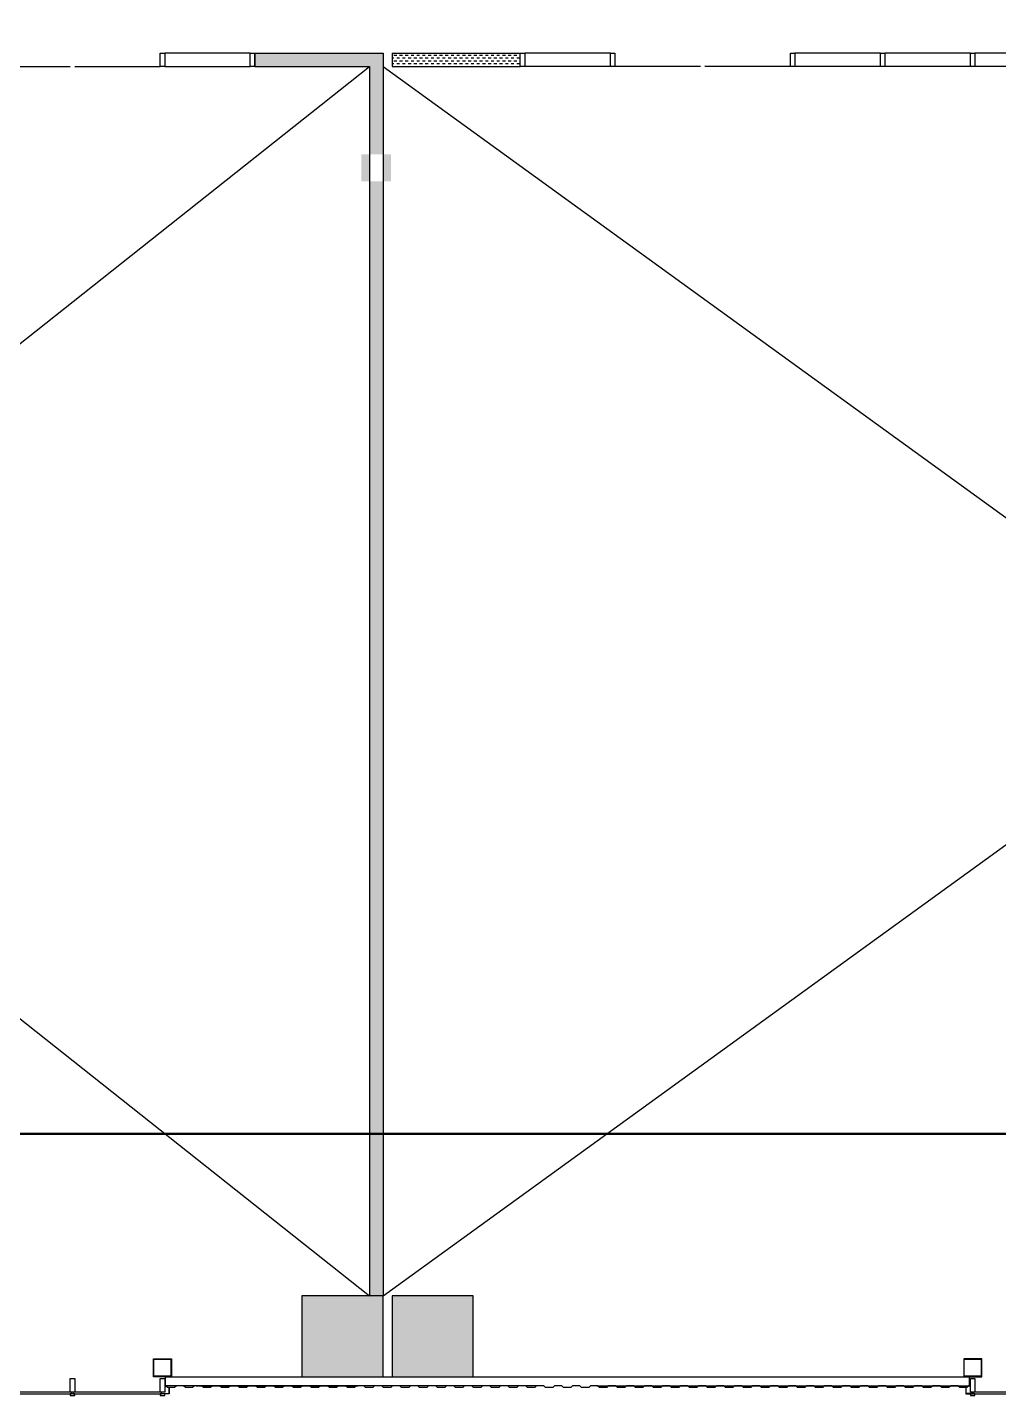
# Model space of a CAD drawing. Header units: centimetres. Extents: x 26200 to 113000, y -600 to 9300.
# Drawn here: x 88791 to 89870, y 1498 to 3017 of the extents above; entities that cross this region are included whole.
import ezdxf

# ---------------------------------------------------------------- set-up
doc = ezdxf.new("R2010")
doc.units = ezdxf.units.CM
for name, color, linetype in [('A-ELEV-03', 8, 'Continuous'), ('A-ELEV-04', 8, 'Continuous'), ('A-GLAZ-FRME', 8, 'Continuous'), ('A-GLAZ-FULL', 8, 'Continuous'), ('A-GLAZ-SILL', 8, 'Continuous'), ('A-WALL', 8, 'Continuous'), ('A-WALL-HTCH', 8, 'Continuous'), ('A-WALL-INSL', 8, 'Continuous'), ('A-WALL-SNWPNL', 8, 'Continuous'), ('A-WALL-STEL', 8, 'Continuous'), ('S-CONC', 5, 'Continuous'), ('S-HTCH', 8, 'Continuous'), ('S-STEL', 3, 'Continuous')]:
    doc.layers.add(name, color=color, linetype=linetype)
doc.layers.add('GEB-BEZUG', color=8, linetype='Continuous', lineweight=50, true_color=0xffff00)
pattern_1 = [(0, (74805.6698, 54361.057), (3.175, 3.175), [3.175, -3.175])]

# ---------------------------------------------------------------- blocks, each defined once
blk = doc.blocks.new('*U57')
at = {"layer": 'A-WALL-SNWPNL'}
blk.add_lwpolyline([(50, 1), (42, 1), (40, -1), (32, -1), (30, 1), (22, 1), (20, -1), (12, -1), (10, 1), (2, 1), (0, -1), (-8, -1), (-10, 1), (-18, 1), (-20, -1), (-28, -1), (-30, 1), (-38, 1), (-40, -1), (-48, -1), (-50, 1)], dxfattribs=at)
blk = doc.blocks.new('*U58')
at = {"layer": 'A-WALL-STEL', "color": 0, "linetype": 'ByBlock', "lineweight": -2, "transparency": 16777216}
for p in [(0, 0), (100, 0), (200, 0), (300, 0), (400, 0), (500, 0), (600, 0), (700, 0)]:
    blk.add_blockref('*U57', p, dxfattribs=at)

msp = doc.modelspace()

# ---------------------------------------------------------------- hatches: boundary and pattern name
at = {"layer": 'A-WALL-HTCH'}
h = msp.add_hatch(dxfattribs=at)
h.set_pattern_fill('DASH', color=256, angle=360)
h.set_pattern_definition(pattern_1)
h.paths.add_polyline_path([(89185.9, 2988.6), (89043.4, 2988.6), (89043.4, 2973.6), (89170.9, 2973.6), (89170.9, 1608.6), (89185.9, 1608.6)])
h.paths.add_polyline_path([(89161.9, 2846.3), (89194.8, 2846.3), (89194.8, 2876.3), (89161.9, 2876.3)])
h = msp.add_hatch(dxfattribs=at)
h.set_pattern_fill('DASH', color=256, angle=360)
h.set_pattern_definition(pattern_1)
h.paths.add_polyline_path([(89338.4, 2988.6), (89195.9, 2988.6), (89195.9, 2973.6), (89338.4, 2973.6)])
at = {"layer": 'S-HTCH'}
h = msp.add_hatch(dxfattribs=at)
h.set_pattern_fill('ANSI33', color=256)
h.set_pattern_definition([(45, (74805.67, 5721.585), (-4.490128, 4.490128), []), (45, (74810.16, 5721.585), (-4.490128, 4.490128), [3.175, -1.5875])])
h.paths.add_polyline_path([(90995.9, 1518.6), (91085.9, 1518.6), (91085.9, 1608.6), (90995.9, 1608.6)])
h.paths.add_polyline_path([(90995.9, 7218.6), (91085.9, 7218.6), (91085.9, 7308.6), (90995.9, 7308.6)])
h.paths.add_polyline_path([(89195.9, 1518.6), (89285.9, 1518.6), (89285.9, 1608.6), (89195.9, 1608.6)])
h.paths.add_polyline_path([(85595.9, 1518.6), (85685.9, 1518.6), (85685.9, 1608.6), (85595.9, 1608.6)])
h.paths.add_polyline_path([(89195.9, 7218.6), (89285.9, 7218.6), (89285.9, 7308.6), (89195.9, 7308.6)])
h.paths.add_polyline_path([(85595.9, 7218.6), (85685.9, 7218.6), (85685.9, 7308.6), (85595.9, 7308.6)])
h.paths.add_polyline_path([(90995.9, 3418.6), (91085.9, 3418.6), (91085.9, 3508.6), (90995.9, 3508.6)])
h.paths.add_polyline_path([(90995.9, 5318.6), (91085.9, 5318.6), (91085.9, 5408.6), (90995.9, 5408.6)])
h.paths.add_polyline_path([(89195.9, 3418.6), (89285.9, 3418.6), (89285.9, 3508.6), (89195.9, 3508.6)])
h.paths.add_polyline_path([(85595.9, 3418.6), (85685.9, 3418.6), (85685.9, 3508.6), (85595.9, 3508.6)])
h.paths.add_polyline_path([(89195.9, 5318.6), (89285.9, 5318.6), (89285.9, 5408.6), (89195.9, 5408.6)])
h.paths.add_polyline_path([(85595.9, 5318.6), (85685.9, 5318.6), (85685.9, 5408.6), (85595.9, 5408.6)])
h.paths.add_polyline_path([(96395.9, 3418.6), (96485.9, 3418.6), (96485.9, 3508.6), (96395.9, 3508.6)])
h.paths.add_polyline_path([(96395.9, 5318.6), (96485.9, 5318.6), (96485.9, 5408.6), (96395.9, 5408.6)])
h.paths.add_polyline_path([(94595.9, 3418.6), (94685.9, 3418.6), (94685.9, 3508.6), (94595.9, 3508.6)])
h.paths.add_polyline_path([(94595.9, 5318.6), (94685.9, 5318.6), (94685.9, 5408.6), (94595.9, 5408.6)])
h.paths.add_polyline_path([(92795.9, 3418.6), (92885.9, 3418.6), (92885.9, 3508.6), (92795.9, 3508.6)])
h.paths.add_polyline_path([(92795.9, 5318.6), (92885.9, 5318.6), (92885.9, 5408.6), (92795.9, 5408.6)])
h.paths.add_polyline_path([(89095.9, 3418.6), (89185.9, 3418.6), (89185.9, 3508.6), (89095.9, 3508.6)])
h.paths.add_polyline_path([(89095.9, 5318.6), (89185.9, 5318.6), (89185.9, 5408.6), (89095.9, 5408.6)])
h.paths.add_polyline_path([(87395.9, 3418.6), (87485.9, 3418.6), (87485.9, 3508.6), (87395.9, 3508.6)])
h.paths.add_polyline_path([(87395.9, 5318.6), (87485.9, 5318.6), (87485.9, 5408.6), (87395.9, 5408.6)])
h.paths.add_polyline_path([(83795.9, 3418.6), (83885.9, 3418.6), (83885.9, 3508.6), (83795.9, 3508.6)])
h.paths.add_polyline_path([(83795.9, 5318.6), (83885.9, 5318.6), (83885.9, 5408.6), (83795.9, 5408.6)])
h.paths.add_polyline_path([(81995.9, 3418.6), (82085.9, 3418.6), (82085.9, 3508.6), (81995.9, 3508.6)])
h.paths.add_polyline_path([(81995.9, 5318.6), (82085.9, 5318.6), (82085.9, 5408.6), (81995.9, 5408.6)])
h.paths.add_polyline_path([(80195.9, 3418.6), (80285.9, 3418.6), (80285.9, 3508.6), (80195.9, 3508.6)])
h.paths.add_polyline_path([(80195.9, 5318.6), (80285.9, 5318.6), (80285.9, 5408.6), (80195.9, 5408.6)])
h.paths.add_polyline_path([(98195.9, 5318.6), (98285.9, 5318.6), (98285.9, 5408.6), (98195.9, 5408.6)])
h.paths.add_polyline_path([(98195.9, 3418.6), (98285.9, 3418.6), (98285.9, 3508.6), (98195.9, 3508.6)])
h.paths.add_polyline_path([(98195.9, 1518.6), (98285.9, 1518.6), (98285.9, 1608.6), (98195.9, 1608.6)])
h.paths.add_polyline_path([(96395.9, 1518.6), (96485.9, 1518.6), (96485.9, 1608.6), (96395.9, 1608.6)])
h.paths.add_polyline_path([(94595.9, 1518.6), (94685.9, 1518.6), (94685.9, 1608.6), (94595.9, 1608.6)])
h.paths.add_polyline_path([(92795.9, 1518.6), (92885.9, 1518.6), (92885.9, 1608.6), (92795.9, 1608.6)])
h.paths.add_polyline_path([(89095.9, 1518.6), (89185.9, 1518.6), (89185.9, 1608.6), (89095.9, 1608.6)])
h.paths.add_polyline_path([(87395.9, 1518.6), (87485.9, 1518.6), (87485.9, 1608.6), (87395.9, 1608.6)])
h.paths.add_polyline_path([(83795.9, 1518.6), (83885.9, 1518.6), (83885.9, 1608.6), (83795.9, 1608.6)])
h.paths.add_polyline_path([(81995.9, 1518.6), (82085.9, 1518.6), (82085.9, 1608.6), (81995.9, 1608.6)])
h.paths.add_polyline_path([(80195.9, 1518.6), (80285.9, 1518.6), (80285.9, 1608.6), (80195.9, 1608.6)])
h.paths.add_polyline_path([(98195.9, 7218.6), (98285.9, 7218.6), (98285.9, 7308.6), (98195.9, 7308.6)])
h.paths.add_polyline_path([(96395.9, 7218.6), (96485.9, 7218.6), (96485.9, 7308.6), (96395.9, 7308.6)])
h.paths.add_polyline_path([(94595.9, 7218.6), (94685.9, 7218.6), (94685.9, 7308.6), (94595.9, 7308.6)])
h.paths.add_polyline_path([(92795.9, 7218.6), (92885.9, 7218.6), (92885.9, 7308.6), (92795.9, 7308.6)])
h.paths.add_polyline_path([(89095.9, 7218.6), (89185.9, 7218.6), (89185.9, 7308.6), (89095.9, 7308.6)])
h.paths.add_polyline_path([(87395.9, 7218.6), (87485.9, 7218.6), (87485.9, 7308.6), (87395.9, 7308.6)])
h.paths.add_polyline_path([(83795.9, 7218.6), (83885.9, 7218.6), (83885.9, 7308.6), (83795.9, 7308.6)])
h.paths.add_polyline_path([(81995.9, 7218.6), (82085.9, 7218.6), (82085.9, 7308.6), (81995.9, 7308.6)])
h.paths.add_polyline_path([(80195.9, 7218.6), (80285.9, 7218.6), (80285.9, 7308.6), (80195.9, 7308.6)])

# ---------------------------------------------------------------- linework, layer by layer
at = {"layer": 'A-ELEV-03'}
for points in [[(88944.4, 1508.6), (88944.4, 1518.6)], [(89423.4, 1508.6), (89837.4, 1508.6), (89837.4, 1518.6)]]:
    msp.add_lwpolyline(points, dxfattribs=at)
at = {"layer": 'A-ELEV-03', "elevation": 0}
msp.add_lwpolyline([(89358.4, 1508.6), (88944.4, 1508.6)], dxfattribs=at)
at = {"layer": 'A-ELEV-04'}
for p, q in [((87448.4, 1608.6), (89170.9, 2973.6)), ((87448.4, 2973.6), (89170.9, 1608.6)), ((89185.9, 1608.6), (91070.9, 2973.6)), ((89185.9, 2973.6), (91070.9, 1608.6))]:
    msp.add_line(p, q, dxfattribs=at)
at = {"layer": 'A-GLAZ-FRME'}
for points in [[(88943.4, 2973.6), (88938.4, 2973.6), (88938.4, 2988.6), (88943.4, 2988.6)], [(89043.4, 2973.6), (89038.4, 2973.6), (89038.4, 2988.6), (89043.4, 2988.6)], [(89343.4, 2973.6), (89338.4, 2973.6), (89338.4, 2988.6), (89343.4, 2988.6)], [(89443.4, 2973.6), (89438.4, 2973.6), (89438.4, 2988.6), (89443.4, 2988.6)], [(89643.4, 2973.6), (89638.4, 2973.6), (89638.4, 2988.6), (89643.4, 2988.6)], [(89743.4, 2973.6), (89738.4, 2973.6), (89738.4, 2988.6), (89743.4, 2988.6)], [(89843.4, 2973.6), (89838.4, 2973.6), (89838.4, 2988.6), (89843.4, 2988.6)], [(88843.4, 1501.6), (88838.4, 1501.6), (88838.4, 1516.6), (88843.4, 1516.6)], [(88943.4, 1501.6), (88938.4, 1501.6), (88938.4, 1516.6), (88943.4, 1516.6)], [(89843.4, 1501.6), (89838.4, 1501.6), (89838.4, 1516.6), (89843.4, 1516.6)], [(88838.4, 1497.6), (88843.4, 1497.6), (88843.4, 1499.6), (88838.4, 1499.6)], [(88938.4, 1497.6), (88943.4, 1497.6), (88943.4, 1499.6), (88938.4, 1499.6)], [(89838.4, 1497.6), (89843.4, 1497.6), (89843.4, 1499.6), (89838.4, 1499.6)]]:
    msp.add_lwpolyline(points, close=True, dxfattribs=at)
at = {"layer": 'A-GLAZ-FULL'}
for p, q in [((89438.4, 2988.6), (89343.4, 2988.6)), ((89738.4, 2988.6), (89643.4, 2988.6)), ((89838.4, 2988.6), (89743.4, 2988.6)), ((89938.4, 2988.6), (89843.4, 2988.6))]:
    msp.add_line(p, q, dxfattribs=at)
msp.add_lwpolyline([(89038.4, 2988.6), (88943.4, 2988.6)], dxfattribs=at)
for points in [[(88741.9, 1499.6), (88839.9, 1499.6), (88839.9, 1501.6), (88741.9, 1501.6)], [(88841.9, 1499.6), (88939.9, 1499.6), (88939.9, 1501.6), (88841.9, 1501.6)], [(89841.9, 1499.6), (89939.9, 1499.6), (89939.9, 1501.6), (89841.9, 1501.6)]]:
    msp.add_lwpolyline(points, close=True, dxfattribs=at)
at = {"layer": 'A-GLAZ-SILL'}
for p, q in [((88743.4, 2973.6), (88838.4, 2973.6)), ((88843.4, 2973.6), (88938.4, 2973.6)), ((88943.4, 2973.6), (89038.4, 2973.6)), ((89438.4, 2973.6), (89343.4, 2973.6)), ((89538.4, 2973.6), (89443.4, 2973.6)), ((89638.4, 2973.6), (89543.4, 2973.6)), ((89738.4, 2973.6), (89643.4, 2973.6)), ((89838.4, 2973.6), (89743.4, 2973.6)), ((89938.4, 2973.6), (89843.4, 2973.6))]:
    msp.add_line(p, q, dxfattribs=at)
at = {"layer": 'A-WALL'}
for p, q in [((89043.4, 2988.6), (89185.9, 2988.6)), ((89043.4, 2973.6), (89043.4, 2988.6)), ((89185.9, 2988.6), (89185.9, 1608.6)), ((89195.9, 2988.6), (89338.4, 2988.6)), ((89195.9, 2988.6), (89195.9, 2973.6)), ((89043.4, 2973.6), (89170.9, 2973.6)), ((89170.9, 2973.6), (89170.9, 1608.6)), ((89195.9, 2973.6), (89338.4, 2973.6))]:
    msp.add_line(p, q, dxfattribs=at)
msp.add_lwpolyline([(89338.4, 2973.6), (89338.4, 2988.6)], dxfattribs=at)
at = {"layer": 'A-WALL-INSL'}
msp.add_line((88978.4, 1508.6), (89158.4, 1508.6), dxfattribs=at)
at = {"layer": 'A-WALL-SNWPNL'}
msp.add_line((88944.4, 1518.6), (89837.4, 1518.6), dxfattribs=at)
for points in [[(88948.4, 1506.1), (88948.4, 1499.6), (88943.4, 1499.6), (88940.9, 1499.6), (88940.9, 1499.8), (88943.4, 1499.8), (88948.2, 1499.8), (88948.2, 1506.1)], [(89833.4, 1506.1), (89833.4, 1499.6), (89838.4, 1499.6), (89840.9, 1499.6), (89840.9, 1499.8), (89838.4, 1499.8), (89833.6, 1499.8), (89833.6, 1506.1)]]:
    msp.add_lwpolyline(points, close=True, dxfattribs=at)
msp.add_lwpolyline([(89838.4, 1508.6), (89836.4, 1508.6), (89834.4, 1506.6), (89826.4, 1506.6), (89824.4, 1508.6), (89816.4, 1508.6), (89814.4, 1506.6), (89806.4, 1506.6), (89804.4, 1508.6), (89796.4, 1508.6), (89794.4, 1506.6), (89786.4, 1506.6), (89784.4, 1508.6), (89776.4, 1508.6), (89774.4, 1506.6), (89766.4, 1506.6), (89764.4, 1508.6), (89756.4, 1508.6), (89754.4, 1506.6), (89746.4, 1506.6), (89744.4, 1508.6)], dxfattribs=at)
at = {"layer": 'GEB-BEZUG'}
msp.add_line((88449.3, 1788.2), (89948.7, 1788.2), dxfattribs=at)
at = {"layer": 'S-CONC'}
for points in [[(89095.9, 1518.6), (89185.9, 1518.6), (89185.9, 1608.6), (89095.9, 1608.6)], [(89195.9, 1518.6), (89285.9, 1518.6), (89285.9, 1608.6), (89195.9, 1608.6)]]:
    msp.add_lwpolyline(points, close=True, dxfattribs=at)
at = {"layer": 'S-STEL'}
msp.add_lwpolyline([(88930.9, 1518.6), (88930.9, 1538.6), (88950.9, 1538.6), (88950.9, 1518.6), (88930.9, 1518.6)], dxfattribs=at)
for points in [[(88931.5, 1519.2), (88931.5, 1538), (88950.3, 1538), (88950.3, 1519.2)], [(89830.9, 1518.6), (89850.9, 1518.6), (89850.9, 1538.6), (89830.9, 1538.6)]]:
    msp.add_lwpolyline(points, close=True, dxfattribs=at)
at = {"layer": 'S-STEL', "elevation": 0}
msp.add_lwpolyline([(89831.5, 1538), (89850.3, 1538), (89850.3, 1519.2), (89831.5, 1519.2)], close=True, dxfattribs=at)

# ---------------------------------------------------------------- block references
at = {"layer": 'A-WALL-STEL'}
msp.add_blockref('*U58', (88994.4, 1507.6), dxfattribs=at)

doc.saveas('drawing.dxf')
